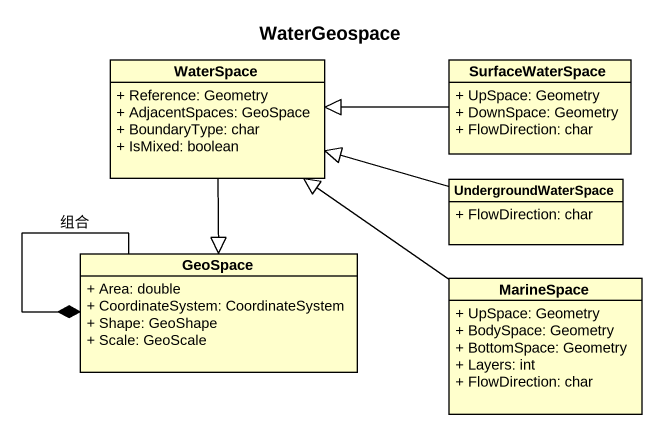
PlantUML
@startuml
title WaterGeospace
hide circle
hide empty members
skinparam classAttributeIconSize 0
class WaterSpace {
  + Reference: Geometry
  + AdjacentSpaces: GeoSpace
  + BoundaryType: char
  + IsMixed: boolean
}
class SurfaceWaterSpace {
  + UpSpace: Geometry
  + DownSpace: Geometry
  + FlowDirection: char
}
class UndergroundWaterSpace {
  + FlowDirection: char
}
class GeoSpace {
  + Area: double
  + CoordinateSystem: CoordinateSystem
  + Shape: GeoShape
  + Scale: GeoScale
}
class MarineSpace {
  + UpSpace: Geometry
  + BodySpace: Geometry
  + BottomSpace: Geometry
  + Layers: int
  + FlowDirection: char
}
WaterSpace --|> GeoSpace
SurfaceWaterSpace -left-|> WaterSpace
UndergroundWaterSpace -left-|> WaterSpace
GeoSpace --* GeoSpace : 组合
MarineSpace -up-|> WaterSpace
@enduml
